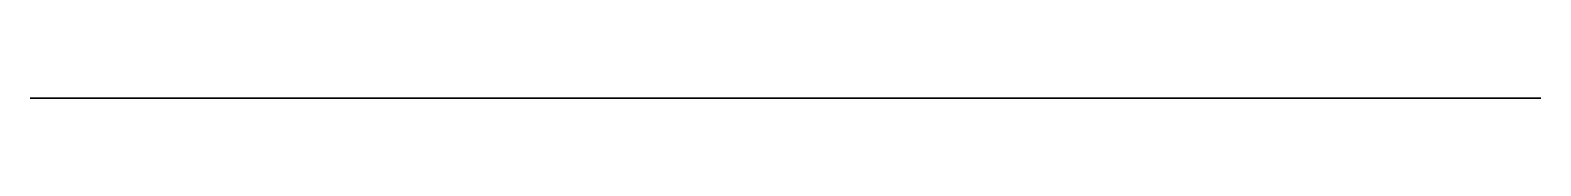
# Model space of a CAD drawing. Header units: millimetres. Extents: x 116 to 179.4, y 0 to 0.
import ezdxf

# ---------------------------------------------------------------- set-up
doc = ezdxf.new("R2010")
doc.units = ezdxf.units.MM
doc.layers.get('0').update_dxf_attribs({"color": 173, "true_color": 0x5858e1})

msp = doc.modelspace()

# ---------------------------------------------------------------- linework, layer by layer
at = {"color": 76, "true_color": 0x3d8706}
msp.add_polyline3d([(175.089, 0, -98.6), (174.715, 0, -98.317), (174.522, 0, -98.186), (174.325, 0, -98.063), (174.122, 0, -97.948), (173.914, 0, -97.844), (173.701, 0, -97.751), (173.482, 0, -97.67), (173.258, 0, -97.601), (173.032, 0, -97.543), (172.803, 0, -97.496), (172.573, 0, -97.461), (172.341, 0, -97.438), (172.108, 0, -97.426), (171.874, 0, -97.426), (171.64, 0, -97.437), (171.336, 0, -97.47), (171.035, 0, -97.523), (170.739, 0, -97.594), (170.448, 0, -97.685), (170.42, 0, -97.694), (170.392, 0, -97.701), (170.365, 0, -97.706), (170.337, 0, -97.71), (170.31, 0, -97.712), (170.283, 0, -97.712), (170.256, 0, -97.711), (170.23, 0, -97.708), (170.204, 0, -97.703), (170.178, 0, -97.698), (170.153, 0, -97.69), (170.129, 0, -97.682), (170.106, 0, -97.672), (170.083, 0, -97.661), (170.06, 0, -97.648), (170.039, 0, -97.635), (170.019, 0, -97.62), (169.999, 0, -97.604), (169.981, 0, -97.588), (169.963, 0, -97.57), (169.947, 0, -97.551), (169.931, 0, -97.531), (169.917, 0, -97.511), (169.904, 0, -97.489), (169.893, 0, -97.467), (169.883, 0, -97.444), (169.874, 0, -97.42), (169.867, 0, -97.396), (169.861, 0, -97.371), (169.857, 0, -97.345), (169.854, 0, -97.319), (169.853, 0, -97.293), (169.853, 0, -96.202), (168.564, 0, -96.202), (165.055, 0, -96.147), (161.553, 0, -95.943), (158.08, 0, -95.532), (156.362, 0, -95.232), (154.659, 0, -94.859), (151.228, 0, -93.937), (147.844, 0, -92.853), (144.532, 0, -91.617), (141.281, 0, -90.227), (140.287, 0, -89.8), (139.274, 0, -89.424), (138.242, 0, -89.11), (137.718, 0, -88.979), (137.189, 0, -88.867), (136.12, 0, -88.7), (135.044, 0, -88.604), (133.963, 0, -88.579), (132.883, 0, -88.626), (131.893, 0, -88.732), (130.913, 0, -88.898), (129.945, 0, -89.123), (128.992, 0, -89.406), (128.973, 0, -89.412), (128.955, 0, -89.417), (128.936, 0, -89.421), (128.918, 0, -89.425), (128.899, 0, -89.427), (128.881, 0, -89.429), (128.862, 0, -89.431), (128.843, 0, -89.431), (128.825, 0, -89.431), (128.806, 0, -89.43), (128.788, 0, -89.429), (128.769, 0, -89.427), (128.751, 0, -89.424), (128.732, 0, -89.42), (128.714, 0, -89.416), (128.696, 0, -89.411), (128.679, 0, -89.406), (128.661, 0, -89.4), (128.644, 0, -89.393), (128.627, 0, -89.385), (128.61, 0, -89.377), (128.593, 0, -89.369), (128.577, 0, -89.36), (128.561, 0, -89.35), (128.545, 0, -89.339), (128.529, 0, -89.328), (128.514, 0, -89.317), (128.5, 0, -89.304), (128.485, 0, -89.292), (128.472, 0, -89.278), (128.458, 0, -89.264), (128.445, 0, -89.25), (128.314, 0, -89.105), (128.178, 0, -88.965), (128.037, 0, -88.83), (127.891, 0, -88.701), (127.671, 0, -88.523), (127.441, 0, -88.357), (127.202, 0, -88.204), (126.957, 0, -88.064), (126.835, 0, -88.003), (126.71, 0, -87.947), (126.583, 0, -87.898), (126.454, 0, -87.854), (126.322, 0, -87.815), (126.189, 0, -87.781), (125.919, 0, -87.726), (125.643, 0, -87.688), (125.364, 0, -87.663), (124.802, 0, -87.647), (118.602, 0, -87.647), (118.467, 0, -87.65), (118.334, 0, -87.66), (118.202, 0, -87.677), (118.073, 0, -87.7), (117.946, 0, -87.729), (117.821, 0, -87.765), (117.7, 0, -87.806), (117.58, 0, -87.853), (117.464, 0, -87.906), (117.351, 0, -87.964), (117.241, 0, -88.027), (117.134, 0, -88.095), (117.031, 0, -88.169), (116.932, 0, -88.247), (116.837, 0, -88.329), (116.746, 0, -88.416), (116.659, 0, -88.507), (116.576, 0, -88.603), (116.498, 0, -88.702), (116.425, 0, -88.805), (116.356, 0, -88.911), (116.293, 0, -89.021), (116.235, 0, -89.135), (116.182, 0, -89.251), (116.135, 0, -89.37), (116.094, 0, -89.492), (116.059, 0, -89.617), (116.029, 0, -89.744), (116.006, 0, -89.873), (115.99, 0, -90.004), (115.979, 0, -90.137), (115.976, 0, -90.272), (115.976, 0, -104.986), (133.097, 0, -104.986), (134.906, 0, -103.365), (160.257, 0, -103.365), (161.912, 0, -104.986), (179.417, 0, -104.986), (179.417, 0, -100.653), (179.025, 0, -100.562), (178.636, 0, -100.456), (178.252, 0, -100.335), (177.873, 0, -100.198), (177.499, 0, -100.047), (177.132, 0, -99.882), (176.772, 0, -99.702), (176.418, 0, -99.508), (176.073, 0, -99.301), (175.736, 0, -99.08), (175.408, 0, -98.846)], close=True, dxfattribs=at)

doc.saveas('drawing.dxf')
